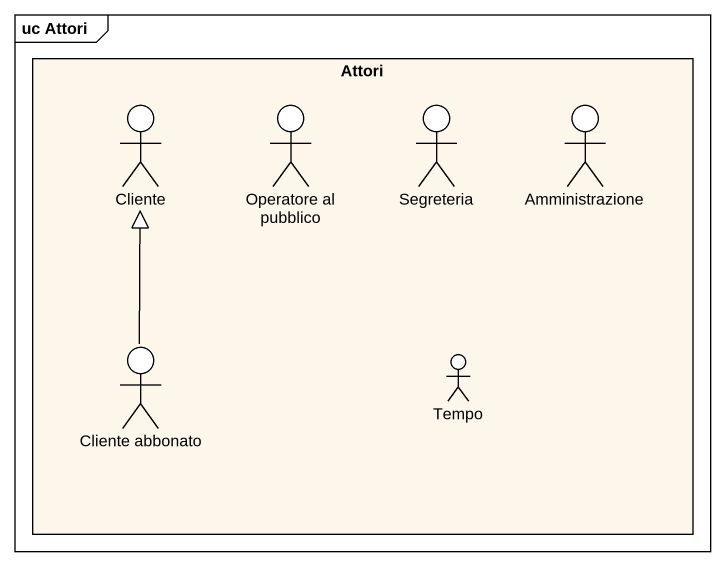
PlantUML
@startuml
mainframe uc Attori
rectangle Attori #FCF6EB {
  actor Cliente
  actor "Operatore al pubblico" as Operatore_al_pubblico
  actor Segreteria
  actor Amministrazione
  actor "Cliente abbonato" as Cliente_abbonato
  actor Tempo
}
Cliente_abbonato -up-|> Cliente
@enduml
